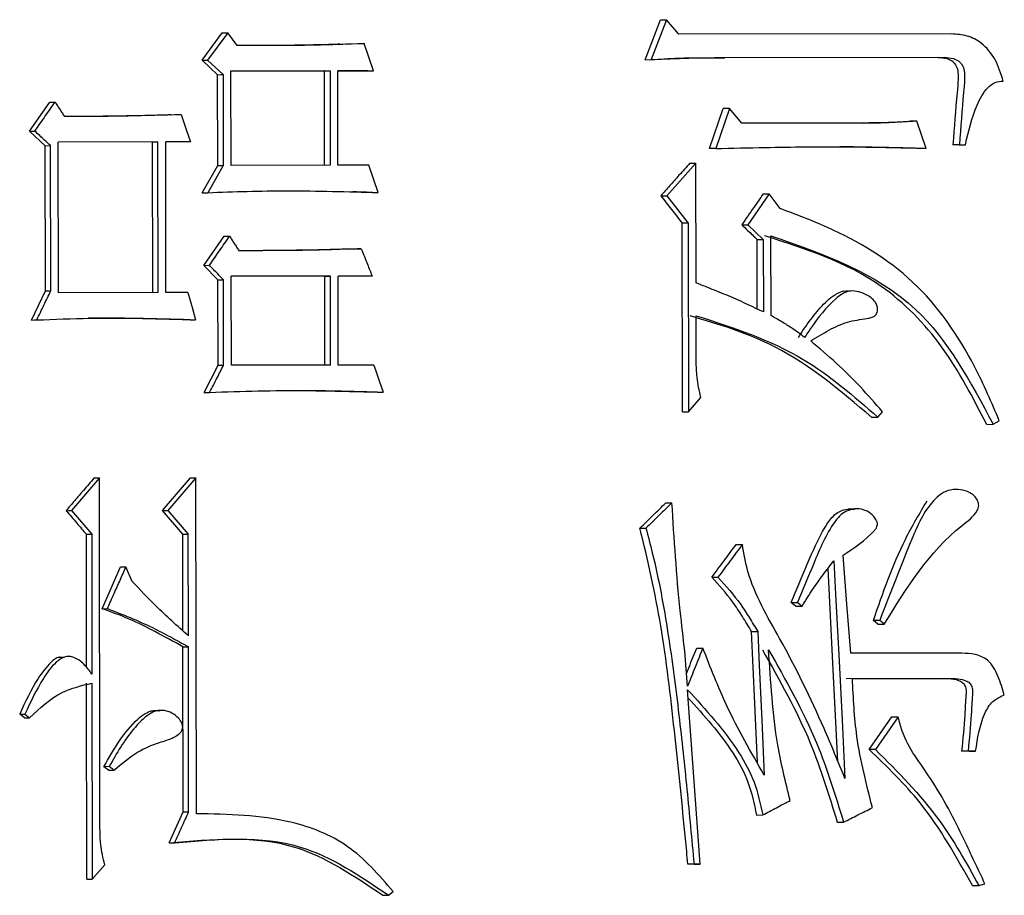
# Model space of a CAD drawing. Header units: millimetres. Extents: x 2312 to 3992, y 755 to 1943.
# Drawn here: x 2924.99 to 2930.86, y 935.38 to 940.6 of the extents above; entities that cross this region are included whole.
import ezdxf

# ---------------------------------------------------------------- set-up
doc = ezdxf.new("R2010")
doc.units = ezdxf.units.MM

msp = doc.modelspace()

# ---------------------------------------------------------------- linework, layer by layer
at = {"color": 7, "linetype": 'Continuous', "lineweight": 25}
for p, q in [((2928.7165, 940.3581), (2928.8073, 940.5962)), ((2928.8435, 940.5964), (2928.7526, 940.3584)), ((2928.9166, 940.51), (2928.8435, 940.5964)), ((2926.0754, 940.3554), (2926.1953, 940.5178)), ((2926.228, 940.518), (2926.108, 940.3556)), ((2926.2836, 940.4424), (2926.228, 940.518)), ((2930.5426, 940.5115), (2928.9166, 940.51)), ((2926.8682, 940.4494), (2927.0068, 940.4537)), ((2927.0961, 940.2918), (2927.0406, 940.454)), ((2926.168, 940.269), (2926.0754, 940.3554)), ((2926.108, 940.3556), (2926.2007, 940.2692)), ((2928.7165, 940.3581), (2928.7526, 940.3584)), ((2929.1538, 940.3694), (2929.1287, 940.3694)), ((2930.4593, 940.3706), (2929.1538, 940.3694)), ((2929.1538, 940.3694), (2929.1904, 940.3696)), ((2930.4976, 940.3709), (2929.1904, 940.3696)), ((2930.461, 940.3706), (2930.4993, 940.3709)), ((2926.1689, 939.7281), (2926.168, 940.269)), ((2926.2007, 940.2692), (2926.2016, 939.7283)), ((2926.2469, 940.2909), (2926.8381, 940.2915)), ((2926.8045, 940.2913), (2926.2469, 940.2907)), ((2926.2479, 939.7284), (2926.2469, 940.2909)), ((2926.8045, 940.2913), (2926.8381, 940.2915)), ((2926.8055, 939.7288), (2926.8045, 940.2913)), ((2926.8381, 940.2915), (2926.839, 939.729)), ((2926.8842, 940.2916), (2927.0961, 940.2918)), ((2926.8851, 939.7291), (2926.8842, 940.2916)), ((2927.0623, 940.2915), (2926.8842, 940.2914)), ((2927.0623, 940.2915), (2927.0961, 940.2918)), ((2925.0476, 939.9324), (2925.168, 940.1056)), ((2929.1001, 939.8285), (2929.1816, 940.0665)), ((2929.2183, 940.0668), (2929.1367, 939.8287)), ((2929.2913, 939.9803), (2929.2183, 940.0668)), ((2925.9187, 940.0307), (2925.9511, 940.0309)), ((2930.0364, 939.981), (2929.2913, 939.9803)), ((2930.3354, 939.9921), (2930.2973, 939.9919)), ((2930.39, 939.8299), (2930.3354, 939.9921)), ((2925.0476, 939.9324), (2925.0788, 939.9326)), ((2925.1406, 939.846), (2925.0476, 939.9324)), ((2925.1406, 939.846), (2925.172, 939.8462)), ((2925.142, 938.9806), (2925.1406, 939.846)), ((2925.1734, 938.9808), (2925.172, 939.8462)), ((2925.8124, 939.8685), (2925.2184, 939.8679)), ((2925.7802, 939.8683), (2925.2184, 939.8677)), ((2925.2199, 938.9701), (2925.2184, 939.8679)), ((2925.7802, 939.8683), (2925.8124, 939.8685)), ((2925.7817, 938.9705), (2925.7802, 939.8683)), ((2925.814, 938.9707), (2925.8124, 939.8685)), ((2926.007, 939.8687), (2925.8588, 939.8686)), ((2925.8603, 938.9708), (2925.8588, 939.8686)), ((2925.9745, 939.8685), (2925.8588, 939.8684)), ((2926.007, 939.8687), (2925.9745, 939.8685)), ((2929.1367, 939.8287), (2929.1001, 939.8285)), ((2930.39, 939.8299), (2930.3518, 939.8297)), ((2930.589, 939.8517), (2930.5505, 939.8515)), ((2930.5866, 939.8515), (2930.5505, 939.8515)), ((2930.5866, 939.8515), (2930.6251, 939.8518)), ((2930.589, 939.8517), (2930.6251, 939.8518)), ((2926.0767, 939.5657), (2926.1689, 939.7281)), ((2926.2016, 939.7283), (2926.1093, 939.566)), ((2926.1689, 939.7281), (2926.2016, 939.7283)), ((2926.839, 939.729), (2926.2479, 939.7284)), ((2927.0695, 939.7292), (2926.8851, 939.7291)), ((2927.125, 939.567), (2927.0695, 939.7292)), ((2929.0183, 939.742), (2928.8453, 939.5472)), ((2929.0195, 939.0281), (2929.0183, 939.742)), ((2927.0911, 939.5668), (2927.125, 939.567)), ((2928.8453, 939.5472), (2928.9733, 939.385)), ((2929.4558, 939.5586), (2929.3287, 939.3746)), ((2929.5197, 939.4721), (2929.4558, 939.5586)), ((2928.9389, 938.2598), (2928.937, 939.3848)), ((2928.9733, 939.385), (2928.9752, 938.26)), ((2929.3287, 939.3746), (2929.4199, 939.2881)), ((2926.0867, 939.1331), (2926.2066, 939.3063)), ((2929.4662, 938.8338), (2929.4654, 939.3098)), ((2929.3837, 938.8725), (2929.383, 939.2879)), ((2929.4199, 939.2881), (2929.4206, 938.8554)), ((2926.945, 939.2301), (2926.9905, 939.2314)), ((2926.9905, 939.2314), (2927.0242, 939.2316)), ((2926.0867, 939.1331), (2926.1193, 939.1333)), ((2926.17, 939.0466), (2926.0867, 939.1331)), ((2926.8401, 939.0692), (2926.249, 939.0685)), ((2926.8066, 939.0689), (2926.249, 939.0683)), ((2926.2499, 938.5385), (2926.249, 939.0685)), ((2926.8066, 939.0689), (2926.8401, 939.0692)), ((2926.8075, 938.5389), (2926.8066, 939.0689)), ((2926.841, 938.5391), (2926.8401, 939.0692)), ((2927.089, 939.0694), (2926.8862, 939.0692)), ((2926.8871, 938.5392), (2926.8862, 939.0692)), ((2927.0551, 939.0692), (2926.8862, 939.069)), ((2927.089, 939.0694), (2927.0551, 939.0692)), ((2926.17, 939.0466), (2926.2028, 939.0468)), ((2926.1709, 938.5382), (2926.17, 939.0466)), ((2926.2036, 938.5384), (2926.2028, 939.0468)), ((2925.0588, 938.8074), (2925.142, 938.9806)), ((2925.142, 938.9806), (2925.1734, 938.9808)), ((2925.814, 938.9707), (2925.2199, 938.9701)), ((2925.99, 938.9709), (2925.8603, 938.9708)), ((2929.9513, 938.9804), (2929.9135, 938.9801)), ((2929.0203, 938.563), (2929.0198, 938.8333)), ((2926.0041, 938.8085), (2926.0366, 938.8087)), ((2926.088, 938.3759), (2926.1709, 938.5382)), ((2926.1709, 938.5382), (2926.2036, 938.5384)), ((2926.841, 938.5391), (2926.2499, 938.5385)), ((2927.0991, 938.5394), (2926.8871, 938.5392)), ((2927.1207, 938.3769), (2927.1547, 938.3772)), ((2928.9752, 938.26), (2929.048, 938.3466)), ((2928.9389, 938.2598), (2928.9752, 938.26)), ((2930.1029, 938.2287), (2930.13, 938.2612)), ((2930.0651, 938.2284), (2930.1029, 938.2287)), ((2930.7518, 938.1858), (2930.7905, 938.1861)), ((2930.7905, 938.1861), (2930.8266, 938.2077)), ((2925.4633, 937.867), (2925.2965, 937.6721)), ((2925.4669, 935.7792), (2925.4633, 937.867)), ((2925.8395, 937.6725), (2926.0057, 937.8673)), ((2926.0382, 937.8676), (2925.8718, 937.6727)), ((2926.0416, 935.8664), (2926.0382, 937.8676)), ((2928.8396, 937.7188), (2928.8758, 937.7191)), ((2925.2965, 937.6721), (2925.4175, 937.5316)), ((2925.96, 937.532), (2925.8395, 937.6725)), ((2925.8718, 937.6727), (2925.9924, 937.5322)), ((2929.963, 937.6814), (2929.9252, 937.6812)), ((2925.3871, 936.7371), (2925.3858, 937.5313)), ((2925.4175, 937.5316), (2925.4189, 936.6986)), ((2925.961, 936.9557), (2925.96, 937.532)), ((2925.9935, 936.9264), (2925.9924, 937.5322)), ((2929.2588, 937.4704), (2929.2955, 937.4706)), ((2925.4792, 937.0879), (2925.59, 937.3369)), ((2925.6592, 937.2506), (2925.622, 937.3371)), ((2925.4792, 937.0879), (2925.5111, 937.0882)), ((2929.6138, 937.103), (2929.651, 937.1032)), ((2930.1034, 936.9953), (2930.0762, 937.0169)), ((2929.3506, 936.9513), (2929.3875, 936.9515)), ((2930.1034, 936.9953), (2930.1412, 936.9955)), ((2925.9611, 936.8613), (2925.9936, 936.8615)), ((2925.9628, 935.8769), (2925.9611, 936.8613)), ((2925.9953, 935.8772), (2925.9936, 936.8615)), ((2929.0232, 936.8535), (2929.0596, 936.8537)), ((2925.2491, 936.7971), (2925.2176, 936.7969)), ((2930.6031, 936.8229), (2929.942, 936.8223)), ((2930.4656, 936.6711), (2929.9138, 936.6706)), ((2929.9514, 936.6708), (2930.5039, 936.6714)), ((2930.4657, 936.6711), (2930.504, 936.6714)), ((2925.3893, 935.4761), (2925.3873, 936.6443)), ((2925.419, 936.6445), (2925.421, 935.4763)), ((2924.9884, 936.46), (2925.0196, 936.4602)), ((2925.0163, 936.4384), (2924.9884, 936.46)), ((2925.0164, 936.4384), (2925.0476, 936.4386)), ((2925.0196, 936.4602), (2925.0476, 936.4386)), ((2925.8017, 936.4782), (2925.7692, 936.478)), ((2930.0504, 936.2489), (2930.1856, 936.4435)), ((2930.2236, 936.4437), (2930.0881, 936.2491)), ((2930.1856, 936.4435), (2930.2236, 936.4437)), ((2930.0881, 936.2491), (2930.0503, 936.2488)), ((2930.6403, 936.2388), (2930.6018, 936.2386)), ((2930.6469, 936.2386), (2930.6018, 936.2386)), ((2930.6855, 936.2388), (2930.6403, 936.2388)), ((2930.6469, 936.2386), (2930.6855, 936.2388)), ((2925.5219, 936.1471), (2925.4901, 936.1468)), ((2925.518, 936.1252), (2925.4901, 936.1468)), ((2925.5179, 936.1253), (2925.5498, 936.1255)), ((2925.8799, 935.693), (2925.9628, 935.8769)), ((2925.9628, 935.8769), (2925.9953, 935.8772)), ((2929.3797, 935.8588), (2929.4166, 935.859)), ((2929.8609, 935.816), (2929.8984, 935.8163)), ((2925.8799, 935.693), (2925.9122, 935.6932)), ((2925.421, 935.4763), (2925.4951, 935.5629)), ((2929.0072, 935.5666), (2928.9708, 935.5663)), ((2929.0072, 935.5664), (2928.9708, 935.5663)), ((2929.0436, 935.5666), (2929.0072, 935.5666)), ((2929.0072, 935.5664), (2929.0436, 935.5666)), ((2925.3893, 935.4761), (2925.421, 935.4763)), ((2930.6663, 935.4381), (2930.7048, 935.4384)), ((2930.7049, 935.4384), (2930.741, 935.4492)), ((2927.1874, 935.3808), (2927.215, 935.4025))]:
    msp.add_line(p, q, dxfattribs=at)
at = {"color": 7, "linetype": 'Continuous', "lineweight": 25, "flags": 128}
for points in [[(2928.8073, 940.5962), (2928.8276, 940.5963), (2928.8435, 940.5964)], [(2926.1953, 940.5178), (2926.2136, 940.5179), (2926.228, 940.518)], [(2927.0068, 940.4537), (2927.0257, 940.4539), (2927.0406, 940.454)], [(2926.0754, 940.3554), (2926.0936, 940.3555), (2926.108, 940.3556)], [(2926.168, 940.269), (2926.1863, 940.2691), (2926.2007, 940.2692)], [(2925.168, 940.1056), (2925.1856, 940.1057), (2925.1994, 940.1059)], [(2929.2183, 940.0668), (2929.1977, 940.0666), (2929.1816, 940.0665)], [(2925.9511, 940.0309), (2925.9673, 939.984), (2925.9835, 939.937), (2926.007, 939.8687)], [(2928.9819, 939.7418), (2929.0023, 939.7419), (2929.0183, 939.742)], [(2926.0767, 939.5657), (2926.095, 939.5659), (2926.1093, 939.566)], [(2928.8091, 939.5469), (2928.8294, 939.5471), (2928.8453, 939.5472)], [(2929.4189, 939.5583), (2929.4396, 939.5585), (2929.4558, 939.5586)], [(2928.9733, 939.385), (2928.953, 939.3849), (2928.937, 939.3848)], [(2929.2919, 939.3743), (2929.3125, 939.3745), (2929.3287, 939.3746)], [(2926.2066, 939.3063), (2926.2249, 939.3064), (2926.2393, 939.3065)], [(2929.383, 939.2879), (2929.4037, 939.288), (2929.4199, 939.2881)], [(2925.99, 938.9709), (2926.0037, 938.923), (2926.0175, 938.8752), (2926.0366, 938.8087)], [(2925.0588, 938.8074), (2925.0763, 938.8076), (2925.09, 938.8077)], [(2927.0991, 938.5394), (2927.1152, 938.4924), (2927.1313, 938.4454), (2927.1547, 938.3772)], [(2926.088, 938.3759), (2926.1063, 938.376), (2926.1206, 938.3761)], [(2925.4316, 937.8667), (2925.4493, 937.8669), (2925.4633, 937.867)], [(2926.0057, 937.8673), (2926.0239, 937.8675), (2926.0382, 937.8676)], [(2925.2649, 937.6718), (2925.2826, 937.672), (2925.2965, 937.6721)], [(2925.8395, 937.6725), (2925.8576, 937.6726), (2925.8718, 937.6727)], [(2928.6848, 937.5672), (2928.705, 937.5674), (2928.7208, 937.5675)], [(2925.3858, 937.5313), (2925.4035, 937.5315), (2925.4175, 937.5316)], [(2925.96, 937.532), (2925.9782, 937.5321), (2925.9924, 937.5322)], [(2929.8413, 937.3739), (2929.8514, 937.1741), (2929.8716, 936.7747), (2929.8893, 936.4253), (2929.907, 936.0762)], [(2929.942, 936.8223), (2929.9189, 937.1143), (2929.8957, 937.4064)], [(2925.59, 937.3369), (2925.6079, 937.337), (2925.622, 937.3371)], [(2929.8643, 936.1779), (2929.8367, 936.7246), (2929.8061, 937.3276)], [(2929.1136, 937.2756), (2929.134, 937.2757), (2929.1501, 937.2758)], [(2929.5865, 937.1246), (2929.6001, 937.1247), (2929.6119, 937.1248), (2929.6237, 937.1248)], [(2929.6138, 937.103), (2929.6001, 937.1138), (2929.5865, 937.1246)], [(2929.6237, 937.1248), (2929.6373, 937.114), (2929.651, 937.1032)], [(2930.114, 937.0172), (2930.1002, 937.0171), (2930.0882, 937.017), (2930.0762, 937.0169)], [(2930.1412, 936.9955), (2930.1344, 937.0009), (2930.1242, 937.009), (2930.114, 937.0172)], [(2929.3851, 936.1719), (2929.3695, 936.524), (2929.3506, 936.9513)], [(2929.3875, 936.9515), (2929.3963, 936.7518), (2929.4108, 936.4244), (2929.4253, 936.0971)], [(2929.0436, 935.5666), (2929.0063, 936.0858), (2928.9689, 936.605)], [(2925.5498, 936.1255), (2925.5427, 936.131), (2925.5323, 936.139), (2925.5219, 936.1471)], [(2927.1534, 935.3806), (2927.1658, 935.3807), (2927.1766, 935.3807), (2927.1874, 935.3808)]]:
    msp.add_lwpolyline(points, dxfattribs=at)
at = {"color": 7, "linetype": 'Continuous', "lineweight": 25}
for points, knots in [([(2930.8502, 940.2306), (2930.8366, 940.2744), (2930.8098, 940.3607), (2930.7312, 940.4568), (2930.6358, 940.5055), (2930.5735, 940.5095), (2930.5426, 940.5115)], [0, 0, 0, 0, 0.2920999, 0.5740182, 0.7884709, 1, 1, 1, 1]), ([(2927.0406, 940.454), (2926.9419, 940.4502), (2926.7666, 940.4436), (2926.5141, 940.4416), (2926.3605, 940.4421), (2926.2836, 940.4424)], [0, 0, 0, 0, 0.392032, 0.69599, 1, 1, 1, 1]), ([(2926.8957, 940.4499), (2926.8957, 940.4499), (2926.8958, 940.45), (2926.8952, 940.45), (2926.8925, 940.4499), (2926.8186, 940.4481), (2926.6679, 940.444), (2926.5134, 940.4427), (2926.4176, 940.4424), (2926.3647, 940.4423), (2926.3356, 940.4423), (2926.3175, 940.4422)], [0, 0, 0, 0, 0.001224, 0.004208, 0.007653, 0.027308, 0.4233, 0.699527, 0.809625, 0.881595, 1, 1, 1, 1]), ([(2928.7526, 940.3584), (2928.806, 940.3619), (2928.9057, 940.3684), (2929.0518, 940.3701), (2929.1442, 940.3698), (2929.1904, 940.3696)], [0, 0, 0, 0, 0.366433, 0.683152, 1, 1, 1, 1]), ([(2928.8281, 940.3626), (2928.877, 940.3647), (2928.9544, 940.368), (2929.0497, 940.3691), (2929.0999, 940.3694), (2929.1247, 940.3694), (2929.1302, 940.3694), (2929.1301, 940.3694), (2929.1301, 940.3694)], [0, 0, 0, 0, 0.464556, 0.736368, 0.885556, 0.966686, 0.983967, 1, 1, 1, 1]), ([(2930.4594, 940.3708), (2930.4785, 940.3703), (2930.5093, 940.3696), (2930.5487, 940.3507), (2930.5814, 940.3106), (2930.5828, 940.2403), (2930.5678, 940.0864), (2930.5582, 939.9553), (2930.5505, 939.8515)], [0, 0, 0, 0, 0.101524, 0.162567, 0.225361, 0.354052, 0.488272, 1, 1, 1, 1]), ([(2930.4977, 940.3711), (2930.5169, 940.3706), (2930.5476, 940.3698), (2930.5871, 940.3509), (2930.6198, 940.3108), (2930.6213, 940.2405), (2930.6062, 940.0866), (2930.5966, 939.9556), (2930.589, 939.8517)], [0, 0, 0, 0, 0.10163, 0.162723, 0.225538, 0.354202, 0.488391, 1, 1, 1, 1]), ([(2930.6251, 939.8518), (2930.6436, 939.932), (2930.6715, 940.053), (2930.7394, 940.178), (2930.7993, 940.2267), (2930.8334, 940.2293), (2930.8502, 940.2306)], [0, 0, 0, 0, 0.513291, 0.773413, 0.888294, 1, 1, 1, 1]), ([(2925.0788, 939.9326), (2925.0989, 939.9615), (2925.1291, 940.0048), (2925.1693, 940.0625), (2925.1894, 940.0914), (2925.1994, 940.1059)], [0, 0, 0, 0, 0.5, 0.75, 1, 1, 1, 1]), ([(2925.1994, 940.1059), (2925.2041, 940.0986), (2925.2134, 940.0842), (2925.2274, 940.0626), (2925.2413, 940.041), (2925.2506, 940.0266), (2925.2553, 940.0194)], [0, 0, 0, 0, 0.25, 0.5, 0.75, 1, 1, 1, 1]), ([(2925.9511, 940.0309), (2925.8456, 940.0275), (2925.6874, 940.0223), (2925.4554, 940.0202), (2925.3289, 940.0197), (2925.2553, 940.0194)], [0, 0, 0, 0, 0.455483, 0.683214, 1, 1, 1, 1]), ([(2925.8882, 940.0295), (2925.8882, 940.0295), (2925.8883, 940.0295), (2925.8878, 940.0295), (2925.8844, 940.0294), (2925.792, 940.0268), (2925.6273, 940.0224), (2925.4535, 940.0205), (2925.3593, 940.0199), (2925.3199, 940.0196), (2925.2956, 940.0195), (2925.29, 940.0195), (2925.2865, 940.0195)], [0, 0, 0, 0, 0.001075, 0.004395, 0.007838, 0.03516, 0.484118, 0.735801, 0.862039, 0.931848, 0.95564, 1, 1, 1, 1]), ([(2930.0147, 939.981), (2930.0405, 939.9812), (2930.1006, 939.9818), (2930.1948, 939.9855), (2930.2632, 939.9898), (2930.2973, 939.9919)], [0, 0, 0, 0, 0.273676, 0.636756, 1, 1, 1, 1]), ([(2930.3354, 939.9921), (2930.3041, 939.9902), (2930.2386, 939.9861), (2930.139, 939.9819), (2930.0706, 939.9813), (2930.0364, 939.981)], [0, 0, 0, 0, 0.315175, 0.657489, 1, 1, 1, 1]), ([(2925.172, 939.8462), (2925.1601, 939.8572), (2925.1386, 939.8771), (2925.1076, 939.906), (2925.0884, 939.9237), (2925.0788, 939.9326)], [0, 0, 0, 0, 0.382635, 0.691318, 1, 1, 1, 1]), ([(2929.1367, 939.8287), (2929.235, 939.8311), (2929.4936, 939.8373), (2929.8316, 939.8414), (2930.1509, 939.8362), (2930.3103, 939.832), (2930.39, 939.8299)], [0, 0, 0, 0, 0.234653, 0.617199, 0.808588, 1, 1, 1, 1]), ([(2930.3518, 939.8297), (2930.3457, 939.8298), (2930.3335, 939.8302), (2930.3183, 939.8306), (2930.303, 939.831), (2930.2816, 939.8315), (2930.2572, 939.8321), (2930.2267, 939.8329), (2930.1961, 939.8337), (2930.1594, 939.8345), (2930.1105, 939.8356), (2930.0616, 939.8365), (2930.0005, 939.8377), (2929.943, 939.8385), (2929.8978, 939.8389), (2929.8771, 939.8391)], [0, 0, 0, 0, 0.038631, 0.077262, 0.096578, 0.135209, 0.212471, 0.251103, 0.328365, 0.405627, 0.48289, 0.637415, 0.714677, 0.869203, 1, 1, 1, 1]), ([(2928.9819, 939.7418), (2928.9605, 939.7177), (2928.921, 939.6731), (2928.8634, 939.6082), (2928.8272, 939.5673), (2928.8091, 939.5469)], [0, 0, 0, 0, 0.371567, 0.685783, 1, 1, 1, 1]), ([(2926.1093, 939.566), (2926.1879, 939.5689), (2926.3451, 939.5749), (2926.593, 939.5782), (2926.8531, 939.5745), (2927.0344, 939.5695), (2927.125, 939.567)], [0, 0, 0, 0, 0.231675, 0.463367, 0.731652, 1, 1, 1, 1]), ([(2927.0911, 939.5668), (2927.0813, 939.5672), (2927.0666, 939.5677), (2927.0471, 939.5684), (2927.0324, 939.5689), (2927.0177, 939.5694), (2927.0031, 939.5699), (2926.9884, 939.5704), (2926.9787, 939.5707), (2926.9739, 939.5709)], [0, 0, 0, 0, 0.250274, 0.375411, 0.500549, 0.625686, 0.750823, 0.87596, 1, 1, 1, 1]), ([(2928.8091, 939.5469), (2928.8198, 939.5334), (2928.8411, 939.5064), (2928.873, 939.4659), (2928.905, 939.4253), (2928.9263, 939.3983), (2928.937, 939.3848)], [0, 0, 0, 0, 0.25, 0.5, 0.749999, 1, 1, 1, 1]), ([(2929.4189, 939.5583), (2929.4004, 939.5316), (2929.3701, 939.4875), (2929.3277, 939.4262), (2929.3039, 939.3916), (2929.2919, 939.3743)], [0, 0, 0, 0, 0.436192, 0.718096, 1, 1, 1, 1]), ([(2930.8266, 938.2077), (2930.7805, 938.3153), (2930.6509, 938.6181), (2930.3401, 939.0668), (2929.8952, 939.3303), (2929.6145, 939.4362), (2929.5196, 939.472)], [0, 0, 0, 0, 0.181249, 0.51022, 0.834425, 1, 1, 1, 1]), ([(2929.2919, 939.3743), (2929.3036, 939.3633), (2929.3246, 939.3434), (2929.3549, 939.3145), (2929.3736, 939.2968), (2929.383, 939.2879)], [0, 0, 0, 0, 0.382915, 0.691457, 1, 1, 1, 1]), ([(2926.1193, 939.1333), (2926.1393, 939.1622), (2926.1693, 939.2055), (2926.2093, 939.2632), (2926.2293, 939.2921), (2926.2393, 939.3065)], [0, 0, 0, 0, 0.4999999, 0.75, 1, 1, 1, 1]), ([(2926.2393, 939.3065), (2926.244, 939.2993), (2926.2532, 939.2849), (2926.2671, 939.2633), (2926.2811, 939.2416), (2926.2903, 939.2272), (2926.295, 939.22)], [0, 0, 0, 0, 0.25, 0.5, 0.75, 1, 1, 1, 1]), ([(2930.7518, 938.1858), (2930.6695, 938.3448), (2930.5071, 938.6583), (2930.0744, 939.1024), (2929.6715, 939.2316), (2929.4284, 939.3095)], [0, 0, 0, 0, 0.289723, 0.571285, 1, 1, 1, 1]), ([(2929.4654, 939.3098), (2929.7802, 939.1992), (2930.3548, 938.9973), (2930.6549, 938.4387), (2930.7905, 938.1861)], [0, 0, 0, 0, 0.547825, 1, 1, 1, 1]), ([(2927.0242, 939.2316), (2926.8905, 939.2275), (2926.7023, 939.2218), (2926.459, 939.2206), (2926.3496, 939.2202), (2926.295, 939.22)], [0, 0, 0, 0, 0.550969, 0.775483, 1, 1, 1, 1]), ([(2926.9614, 939.2302), (2926.9615, 939.2302), (2926.9616, 939.2303), (2926.96, 939.2302), (2926.9545, 939.2301), (2926.8581, 939.2274), (2926.6974, 939.2231), (2926.5228, 939.2212), (2926.4327, 939.2206), (2926.3962, 939.2204), (2926.3779, 939.2203), (2926.3636, 939.2203), (2926.3538, 939.2202), (2926.3476, 939.2202)], [0, 0, 0, 0, 0.00184, 0.006207, 0.015892, 0.041901, 0.476239, 0.733625, 0.851818, 0.908232, 0.937571, 0.960546, 1, 1, 1, 1]), ([(2927.0242, 939.2316), (2927.0304, 939.2163), (2927.0426, 939.1856), (2927.0642, 939.1315), (2927.0797, 939.0928), (2927.089, 939.0694)], [0, 0, 0, 0, 0.283865, 0.567729, 1, 1, 1, 1]), ([(2926.2028, 939.0468), (2926.1915, 939.0585), (2926.172, 939.0787), (2926.1442, 939.1076), (2926.1276, 939.1247), (2926.1193, 939.1333)], [0, 0, 0, 0, 0.404836, 0.702418, 1, 1, 1, 1]), ([(2929.4206, 938.8554), (2929.3607, 938.8841), (2929.265, 938.9299), (2929.1303, 938.985), (2929.0564, 939.0137), (2929.0195, 939.0281)], [0, 0, 0, 0, 0.4553511, 0.7276233, 1, 1, 1, 1]), ([(2925.09, 938.8077), (2925.0972, 938.8225), (2925.1115, 938.8522), (2925.1393, 938.91), (2925.1599, 938.9528), (2925.1734, 938.9808)], [0, 0, 0, 0, 0.257441, 0.514882, 1, 1, 1, 1]), ([(2929.6292, 938.704), (2929.6534, 938.7401), (2929.6997, 938.8093), (2929.7776, 938.9039), (2929.8467, 938.9647), (2929.8988, 938.9822), (2929.9124, 938.9798), (2929.9134, 938.9796)], [0, 0, 0, 0, 0.315969, 0.603859, 0.894563, 0.991962, 1, 1, 1, 1]), ([(2929.7028, 938.6826), (2929.7386, 938.7049), (2929.8085, 938.7485), (2929.92, 938.8004), (2930.0074, 938.8119), (2930.0619, 938.8211), (2930.0809, 938.8288), (2930.0929, 938.8397), (2930.0994, 938.8534), (2930.1019, 938.8723), (2930.0985, 938.8949), (2930.086, 938.9199), (2930.0538, 938.9491), (2930.0076, 938.9721), (2929.9554, 938.9832), (2929.9022, 938.9739), (2929.8091, 938.9037), (2929.7337, 938.8046), (2929.6781, 938.7216), (2929.6664, 938.7042)], [0, 0, 0, 0, 0.119379, 0.233045, 0.347089, 0.372159, 0.392493, 0.404558, 0.416669, 0.432853, 0.454708, 0.476799, 0.507455, 0.574094, 0.62196, 0.65893, 0.726108, 0.942436, 1, 1, 1, 1]), ([(2930.0651, 938.2284), (2929.8814, 938.3844), (2929.556, 938.6606), (2929.1571, 938.7808), (2928.9835, 938.8331)], [0, 0, 0, 0, 0.564725, 1, 1, 1, 1]), ([(2929.0198, 938.8333), (2929.2406, 938.7619), (2929.6386, 938.6332), (2929.9598, 938.3533), (2930.1029, 938.2287)], [0, 0, 0, 0, 0.554519, 1, 1, 1, 1]), ([(2929.6664, 938.7042), (2929.6403, 938.7234), (2929.5951, 938.7567), (2929.5277, 938.7991), (2929.4867, 938.8222), (2929.4662, 938.8338)], [0, 0, 0, 0, 0.40584, 0.702619, 1, 1, 1, 1]), ([(2925.09, 938.8077), (2925.1951, 938.812), (2925.4056, 938.8208), (2925.7213, 938.8182), (2925.9314, 938.8119), (2926.0366, 938.8087)], [0, 0, 0, 0, 0.33259, 0.666186, 1, 1, 1, 1]), ([(2926.0041, 938.8085), (2925.8983, 938.8119), (2925.6958, 938.8184), (2925.4928, 938.818), (2925.3958, 938.8178)], [0, 0, 0, 0, 0.5224068, 1, 1, 1, 1]), ([(2930.13, 938.2612), (2930.0868, 938.311), (2929.9992, 938.4119), (2929.8565, 938.5528), (2929.7541, 938.6393), (2929.7028, 938.6826)], [0, 0, 0, 0, 0.327502, 0.663046, 1, 1, 1, 1]), ([(2926.1206, 938.3761), (2926.1281, 938.3907), (2926.1431, 938.42), (2926.1708, 938.4742), (2926.1909, 938.5136), (2926.2036, 938.5384)], [0, 0, 0, 0, 0.27079, 0.54158, 1, 1, 1, 1]), ([(2929.048, 938.3466), (2929.0389, 938.3864), (2929.0225, 938.4575), (2929.021, 938.5307), (2929.0203, 938.563)], [0, 0, 0, 0, 0.558835, 1, 1, 1, 1]), ([(2926.1206, 938.3761), (2926.2165, 938.3796), (2926.4084, 938.3865), (2926.6766, 938.3884), (2926.9254, 938.3837), (2927.0782, 938.3793), (2927.1547, 938.3772)], [0, 0, 0, 0, 0.277767, 0.555561, 0.777766, 1, 1, 1, 1]), ([(2927.1207, 938.3769), (2927.1065, 938.3773), (2927.0851, 938.378), (2927.0566, 938.3787), (2927.0352, 938.3793), (2927.0139, 938.3799), (2926.9925, 938.3805), (2926.964, 938.3813), (2926.9284, 938.3822), (2926.8856, 938.3832), (2926.8428, 938.3841), (2926.7639, 938.3857), (2926.6991, 938.3863), (2926.6487, 938.3868)], [0, 0, 0, 0, 0.090628, 0.135941, 0.181255, 0.226569, 0.271882, 0.317196, 0.407824, 0.498451, 0.589078, 0.679706, 1, 1, 1, 1]), ([(2925.4316, 937.8667), (2925.4104, 937.842), (2925.3721, 937.7971), (2925.3165, 937.7322), (2925.2821, 937.6919), (2925.2649, 937.6718)], [0, 0, 0, 0, 0.380988, 0.690494, 1, 1, 1, 1]), ([(2930.1412, 936.9955), (2930.2746, 937.2114), (2930.4308, 937.4642), (2930.6783, 937.6375), (2930.7018, 937.6867), (2930.7046, 937.7029), (2930.7023, 937.719), (2930.6942, 937.7396), (2930.6776, 937.7616), (2930.6433, 937.7852), (2930.5952, 937.7992), (2930.5358, 937.7986), (2930.4796, 937.7746), (2930.385, 937.6876), (2930.2687, 937.4214), (2930.1756, 937.1781), (2930.114, 937.0172)], [0, 0, 0, 0, 0.369973, 0.433396, 0.441379, 0.448953, 0.456564, 0.46449, 0.480827, 0.49655, 0.526965, 0.55702, 0.587567, 0.618801, 0.747888, 1, 1, 1, 1]), ([(2928.8758, 937.7191), (2928.8499, 937.6938), (2928.7983, 937.6433), (2928.7466, 937.5927), (2928.7208, 937.5675)], [0, 0, 0, 0, 0.500001, 1, 1, 1, 1]), ([(2928.9689, 936.6266), (2928.9636, 936.6958), (2928.9522, 936.8455), (2928.9074, 937.2081), (2928.8891, 937.5039), (2928.8758, 937.7191)], [0, 0, 0, 0, 0.18981, 0.410522, 1, 1, 1, 1]), ([(2930.0762, 937.0169), (2930.1329, 937.1821), (2930.2187, 937.4318), (2930.3516, 937.6552), (2930.3966, 937.7308)], [0, 0, 0, 0, 0.661401, 1, 1, 1, 1]), ([(2925.2649, 937.6718), (2925.2756, 937.6595), (2925.2968, 937.6348), (2925.3371, 937.5879), (2925.3667, 937.5535), (2925.3858, 937.5313)], [0, 0, 0, 0, 0.263764, 0.527528, 1, 1, 1, 1]), ([(2929.5865, 937.1246), (2929.6179, 937.2007), (2929.6806, 937.3528), (2929.7578, 937.5276), (2929.8267, 937.6336), (2929.8745, 937.6704), (2929.9205, 937.6837), (2929.9504, 937.6804), (2929.9639, 937.6788)], [0, 0, 0, 0, 0.341778, 0.683808, 0.795213, 0.867463, 0.939794, 1, 1, 1, 1]), ([(2929.8957, 937.4064), (2929.9618, 937.4504), (2930.0335, 937.4981), (2930.0942, 937.5678), (2930.1003, 937.5828), (2930.1007, 937.5977), (2930.094, 937.6169), (2930.0746, 937.6435), (2930.0406, 937.6716), (2929.989, 937.6856), (2929.937, 937.6799), (2929.8847, 937.6542), (2929.8011, 937.5515), (2929.7245, 937.3652), (2929.656, 937.2019), (2929.6237, 937.1248)], [0, 0, 0, 0, 0.213503, 0.231464, 0.24303, 0.254692, 0.268684, 0.294822, 0.340398, 0.3844, 0.438732, 0.481931, 0.539955, 0.782901, 1, 1, 1, 1]), ([(2928.9708, 935.5663), (2928.966, 935.6167), (2928.9514, 935.768), (2928.9269, 936.02), (2928.8828, 936.4305), (2928.8272, 936.9397), (2928.7384, 937.3519), (2928.6875, 937.5564), (2928.6848, 937.5672)], [0, 0, 0, 0, 0.075018, 0.225054, 0.375091, 0.686729, 0.98338, 1, 1, 1, 1]), ([(2928.7208, 937.5675), (2928.7337, 937.5187), (2928.7886, 937.3123), (2928.8562, 936.9403), (2928.9171, 936.4686), (2928.9658, 936.0105), (2928.9934, 935.7145), (2929.0072, 935.5666)], [0, 0, 0, 0, 0.075008, 0.317588, 0.559815, 0.779883, 1, 1, 1, 1]), ([(2929.1136, 937.2756), (2929.1378, 937.3081), (2929.1862, 937.373), (2929.2346, 937.4379), (2929.2588, 937.4704)], [0, 0, 0, 0, 0.500104, 1, 1, 1, 1]), ([(2929.2955, 937.4706), (2929.2713, 937.4382), (2929.2229, 937.3732), (2929.1744, 937.3083), (2929.1501, 937.2758)], [0, 0, 0, 0, 0.499896, 1, 1, 1, 1]), ([(2929.907, 936.0762), (2929.8661, 936.1757), (2929.749, 936.4606), (2929.551, 936.8663), (2929.3397, 937.2145), (2929.3049, 937.4163), (2929.2955, 937.4706)], [0, 0, 0, 0, 0.210769, 0.603834, 0.893415, 1, 1, 1, 1]), ([(2929.651, 937.1032), (2929.6721, 937.1376), (2929.7116, 937.202), (2929.7776, 937.2903), (2929.82, 937.346), (2929.8413, 937.3739)], [0, 0, 0, 0, 0.363385, 0.681597, 1, 1, 1, 1]), ([(2925.5111, 937.0882), (2925.5245, 937.1183), (2925.5497, 937.1749), (2925.5867, 937.2579), (2925.6102, 937.3107), (2925.622, 937.3371)], [0, 0, 0, 0, 0.363442, 0.681721, 1, 1, 1, 1]), ([(2925.9935, 936.9264), (2925.9607, 936.9558), (2925.8952, 937.0145), (2925.7812, 937.1196), (2925.7051, 937.2013), (2925.6592, 937.2506)], [0, 0, 0, 0, 0.283865, 0.567758, 1, 1, 1, 1]), ([(2929.3506, 936.9513), (2929.3325, 936.9816), (2929.2963, 937.0421), (2929.2218, 937.1544), (2929.156, 937.228), (2929.1136, 937.2756)], [0, 0, 0, 0, 0.261157, 0.522419, 1, 1, 1, 1]), ([(2929.1501, 937.2758), (2929.1971, 937.223), (2929.265, 937.1467), (2929.338, 937.0331), (2929.371, 936.9788), (2929.3875, 936.9515)], [0, 0, 0, 0, 0.528752, 0.7642, 1, 1, 1, 1]), ([(2925.9611, 936.8613), (2925.9066, 936.891), (2925.8013, 936.9483), (2925.6426, 937.0294), (2925.5338, 937.0684), (2925.4792, 937.0879)], [0, 0, 0, 0, 0.348655, 0.673388, 1, 1, 1, 1]), ([(2925.5111, 937.0882), (2925.6016, 937.0531), (2925.7297, 937.0035), (2925.8871, 936.9195), (2925.9581, 936.8809), (2925.9936, 936.8615)], [0, 0, 0, 0, 0.546201, 0.773057, 1, 1, 1, 1]), ([(2928.9626, 936.7017), (2928.9677, 936.7144), (2928.9879, 936.7651), (2929.0081, 936.8157), (2929.0232, 936.8535)], [0, 0, 0, 0, 0.252463, 1, 1, 1, 1]), ([(2929.0596, 936.8537), (2929.0445, 936.8159), (2929.0143, 936.7402), (2928.984, 936.6645), (2928.9689, 936.6266)], [0, 0, 0, 0, 0.499738, 1, 1, 1, 1]), ([(2929.4253, 936.0971), (2929.3474, 936.2327), (2929.208, 936.4753), (2929.1051, 936.7379), (2929.0596, 936.8537)], [0, 0, 0, 0, 0.5589855, 1, 1, 1, 1]), ([(2929.4144, 936.8432), (2929.5172, 936.6617), (2929.7014, 936.3367), (2929.8121, 935.9755), (2929.8609, 935.816)], [0, 0, 0, 0, 0.55825, 1, 1, 1, 1]), ([(2929.4514, 936.8434), (2929.5543, 936.662), (2929.7387, 936.337), (2929.8495, 935.9758), (2929.8984, 935.8163)], [0, 0, 0, 0, 0.558287, 1, 1, 1, 1]), ([(2929.5802, 935.9457), (2929.5529, 936.055), (2929.5025, 936.2563), (2929.4709, 936.5585), (2929.4579, 936.7484), (2929.4514, 936.8434)], [0, 0, 0, 0, 0.372436, 0.6857253, 1, 1, 1, 1]), ([(2925.2265, 936.7993), (2925.2256, 936.7992), (2925.2058, 936.7968), (2925.1565, 936.7539), (2925.0735, 936.6445), (2925.0222, 936.5333), (2924.9884, 936.46)], [0, 0, 0, 0, 0.0066054, 0.1462921, 0.4369173, 1, 1, 1, 1]), ([(2925.4189, 936.6986), (2925.4038, 936.7188), (2925.374, 936.7586), (2925.3256, 936.7953), (2925.2834, 936.8043), (2925.2451, 936.7995), (2925.1874, 936.7569), (2925.1051, 936.6429), (2925.0536, 936.5328), (2925.0196, 936.4602)], [0, 0, 0, 0, 0.120818, 0.238007, 0.284295, 0.33086, 0.424999, 0.620775, 1, 1, 1, 1]), ([(2930.8565, 936.5743), (2930.8451, 936.6119), (2930.8227, 936.6858), (2930.7698, 936.7836), (2930.6827, 936.8192), (2930.6296, 936.8217), (2930.6031, 936.8229)], [0, 0, 0, 0, 0.292586, 0.576009, 0.788989, 1, 1, 1, 1]), ([(2930.0706, 935.9029), (2930.0344, 936.0432), (2929.9694, 936.2949), (2929.9569, 936.5555), (2929.9514, 936.6708)], [0, 0, 0, 0, 0.557505, 1, 1, 1, 1]), ([(2930.4656, 936.6711), (2930.5059, 936.6729), (2930.5545, 936.6751), (2930.607, 936.6506), (2930.6238, 936.6288), (2930.6302, 936.6006), (2930.6248, 936.5433), (2930.6204, 936.4223), (2930.6092, 936.3114), (2930.6018, 936.2386)], [0, 0, 0, 0, 0.223549, 0.269899, 0.31726, 0.366291, 0.417087, 0.617274, 1, 1, 1, 1]), ([(2930.5039, 936.6714), (2930.5443, 936.6732), (2930.5929, 936.6753), (2930.6455, 936.6509), (2930.6623, 936.629), (2930.6687, 936.6009), (2930.6633, 936.5435), (2930.6589, 936.4225), (2930.6477, 936.3116), (2930.6403, 936.2388)], [0, 0, 0, 0, 0.2237546, 0.2701358, 0.3175045, 0.3665219, 0.4172988, 0.6174118, 1, 1, 1, 1]), ([(2925.0476, 936.4386), (2925.109, 936.4957), (2925.2175, 936.5968), (2925.3579, 936.6301), (2925.419, 936.6445)], [0, 0, 0, 0, 0.5653913, 1, 1, 1, 1]), ([(2928.9689, 936.605), (2929.0778, 936.4862), (2929.2306, 936.3195), (2929.3747, 936.0573), (2929.4026, 935.9253), (2929.4166, 935.859)], [0, 0, 0, 0, 0.552374, 0.77511, 1, 1, 1, 1]), ([(2928.9724, 936.5558), (2929.0668, 936.4523), (2929.2049, 936.3008), (2929.3378, 936.057), (2929.3657, 935.9251), (2929.3797, 935.8588)], [0, 0, 0, 0, 0.5175105, 0.7575696, 1, 1, 1, 1]), ([(2930.6855, 936.2388), (2930.697, 936.3154), (2930.713, 936.4213), (2930.782, 936.5405), (2930.832, 936.5632), (2930.8565, 936.5743)], [0, 0, 0, 0, 0.572733, 0.791394, 1, 1, 1, 1]), ([(2925.4901, 936.1468), (2925.5199, 936.1994), (2925.5774, 936.3012), (2925.6627, 936.4065), (2925.7315, 936.4634), (2925.775, 936.4817), (2925.8061, 936.4844), (2925.8208, 936.4796), (2925.8219, 936.4793)], [0, 0, 0, 0, 0.362326, 0.701297, 0.814533, 0.90355, 0.992913, 1, 1, 1, 1]), ([(2925.5498, 936.1255), (2925.5954, 936.1641), (2925.6777, 936.2339), (2925.8045, 936.2882), (2925.8947, 936.3115), (2925.9391, 936.3406), (2925.955, 936.3612), (2925.9603, 936.375), (2925.9602, 936.3907), (2925.9527, 936.4123), (2925.9322, 936.4404), (2925.8976, 936.4684), (2925.851, 936.4831), (2925.8034, 936.4824), (2925.7363, 936.448), (2925.6655, 936.3723), (2925.5877, 936.2646), (2925.5441, 936.1867), (2925.5219, 936.1471)], [0, 0, 0, 0, 0.156025, 0.282024, 0.363627, 0.404873, 0.419209, 0.430586, 0.44201, 0.458322, 0.488142, 0.530961, 0.573097, 0.616787, 0.655295, 0.770211, 0.882971, 1, 1, 1, 1]), ([(2930.741, 935.4492), (2930.6999, 935.5367), (2930.5996, 935.7501), (2930.4448, 936.0583), (2930.2662, 936.2776), (2930.2309, 936.4151), (2930.2236, 936.4437)], [0, 0, 0, 0, 0.257125, 0.627625, 0.922525, 1, 1, 1, 1]), ([(2930.6663, 935.4381), (2930.5708, 935.6097), (2930.4021, 935.913), (2930.1569, 936.1471), (2930.0503, 936.2488)], [0, 0, 0, 0, 0.565431, 1, 1, 1, 1]), ([(2930.0881, 936.2491), (2930.2215, 936.116), (2930.462, 935.876), (2930.63, 935.5732), (2930.7048, 935.4383)], [0, 0, 0, 0, 0.554583, 1, 1, 1, 1]), ([(2929.4166, 935.859), (2929.4439, 935.8735), (2929.4985, 935.9024), (2929.553, 935.9313), (2929.5802, 935.9457)], [0, 0, 0, 0, 0.500001, 1, 1, 1, 1]), ([(2929.8984, 935.8163), (2929.9271, 935.8307), (2929.9845, 935.8596), (2930.0419, 935.8885), (2930.0706, 935.9029)], [0, 0, 0, 0, 0.4998359, 1, 1, 1, 1]), ([(2925.9122, 935.6932), (2925.9261, 935.7239), (2925.9537, 935.7852), (2925.9814, 935.8465), (2925.9953, 935.8772)], [0, 0, 0, 0, 0.499883, 1, 1, 1, 1]), ([(2927.215, 935.4025), (2927.1295, 935.5012), (2926.9615, 935.6953), (2926.5411, 935.8572), (2926.2308, 935.8629), (2926.0416, 935.8664)], [0, 0, 0, 0, 0.287817, 0.565935, 1, 1, 1, 1]), ([(2925.4951, 935.5629), (2925.4858, 935.6027), (2925.4692, 935.6738), (2925.4676, 935.7469), (2925.4669, 935.7792)], [0, 0, 0, 0, 0.558835, 1, 1, 1, 1]), ([(2925.8799, 935.693), (2926.1365, 935.7159), (2926.5973, 935.7569), (2926.9827, 935.4961), (2927.1534, 935.3806)], [0, 0, 0, 0, 0.557003, 1, 1, 1, 1]), ([(2925.9122, 935.6932), (2926.1692, 935.7161), (2926.6304, 935.7571), (2927.0164, 935.4963), (2927.1874, 935.3808)], [0, 0, 0, 0, 0.55707, 1, 1, 1, 1])]:
    msp.add_open_spline(points, degree=3, knots=knots, dxfattribs=at)
msp.add_open_spline([(2928.6848, 937.5672), (2928.7106, 937.5925), (2928.7622, 937.643), (2928.8138, 937.6936), (2928.8396, 937.7188)], degree=3, dxfattribs=at)

doc.saveas('drawing.dxf')
